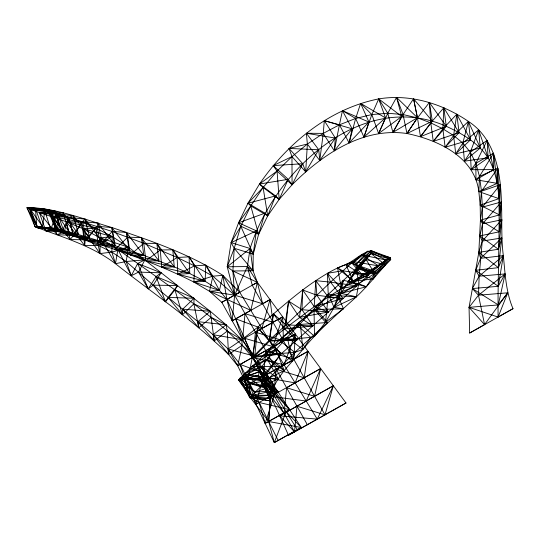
<?xml version="1.0" encoding="UTF-8"?>
<svg xmlns="http://www.w3.org/2000/svg" width="540" height="540" viewBox="0 0 540 540"><rect width="100%" height="100%" fill="white"/><g stroke="black" fill="none" stroke-linecap="round" stroke-linejoin="round"><path stroke-width="0.81" d="M241.718 339.653L213.097 334.712L214.259 340.929L197.87 321.644L210.256 311.276L182.669 309.191L182.493 314.8L168.203 297.432L177.653 285.512L156.155 276.541L165.456 301.806L168.203 297.432L194.056 298.249L182.669 309.191L198.767 327.767L197.87 321.644L226.152 324.83L213.097 334.712L228.555 354.544L227.313 331.047L214.259 340.929L211.154 317.399L198.767 327.767L193.88 303.865L182.493 314.8L174.906 289.885L177.653 285.512L153.185 285.161L148.223 288.873L137.693 263.479L144.916 259.841L126.164 261.509L115.479 263.696L117.922 249.433L144.916 259.841L138.544 272.093L148.223 288.873L156.155 276.541L161.116 272.822L138.544 272.093L131.321 275.738L126.164 261.509L128.608 247.246L117.922 249.433L131.321 275.738L137.693 263.479L161.116 272.822L153.185 285.161L165.456 301.806L174.906 289.885L194.056 298.249L193.88 303.865L210.256 311.276L211.154 317.399L226.152 324.83L227.313 331.047L242.21 345.256L237.708 365.776L252.288 357.568L269.069 340.396L285.957 324.884L330.521 282.15L353.174 261.562L361.699 254.9L378.614 265.882L353.045 281.09L337.588 267.908L342.684 270.783L356.643 285.863L341.381 288.374L337.588 267.908L353.174 261.562L368.631 274.752L353.045 281.09L345.944 264.553L352.161 263.365L367.868 251.174L390.433 257.756L386.073 260.01L378.614 265.882L328.381 312.012L280.922 354.065L254.725 356.238L228.069 348.935L237.708 365.776L240.145 364.446L254.725 356.238L269.487 341.125L284.445 328.907L314.226 306.72L328.313 297L353.045 281.09L362.86 275.542L370.366 272.207L375.104 271.512L390.71 259.396L370.946 253.469L353.923 273.436L348.185 281.887L373.336 278.876L376.36 273.699L390.71 259.396L371.216 250.688L370.946 253.469L366.053 259.531L328.354 294.273L314.024 309.17L279.227 340.187L238.43 379.957L243.763 377.555L250.054 397.197L259.153 402.482L265.154 423.407L286.112 411.608L301.246 427.518L274.3 442.611L268.663 421.497L270.27 400.862C271.822 379.735 290.257 364.736 302.832 349.441C318.688 329.893 337.831 313.686 356.38 296.831C368.719 285.188 379.006 271.634 390.71 259.396L390.433 257.756L371.216 250.688C361.76 252.47 354.611 260.618 345.944 264.553C335.111 268.346 325.31 274.435 315.731 280.658C284.837 301.279 259.504 329.076 228.069 348.935L228.555 354.544L237.708 365.776L274.3 442.611L301.246 427.518L254.725 356.238L241.718 339.653L226.152 324.83L210.256 311.276L128.608 247.246L112.192 236.52L96.221 228.292L81.513 222.095L47.547 209.56L29.079 207.522L27 207.765L35.073 226.732C62.613 237.242 91.638 245.518 115.479 263.696C153.34 293.74 193.975 320.571 228.555 354.544L242.21 345.256L241.718 339.653L227.313 331.047L211.154 317.399L193.88 303.865L174.906 289.885L117.922 249.433L100.298 237.931L82.688 228.602L66.46 221.792L30.429 209.48L27 207.765L38.104 228.231L57.996 229.669L73.568 235.427L98.253 245.335L111.868 252.14L126.164 261.509L153.185 285.161L197.87 321.644L213.097 334.712L228.069 348.935L240.145 364.446L278.168 440.512M270.27 400.862L261.225 379.877L240.638 379.235L250.283 397.231L270.81 395.138L258.505 375.489L238.43 379.957L255.211 392.067L274.415 385.715L259.207 371.797L238.43 379.957L251.971 395.469L272.045 391.007L258.505 375.489L238.781 380.16L250.283 397.231L270.324 398.358L259.301 378.061L258.505 375.489L259.207 371.797L261.92 366.518L267.287 359.154L287.26 337.257L314.024 309.17L316.042 309.488L327.564 322.522L294.8 352.37L249.73 397.724L250.054 397.197L270.27 400.862L270.986 386.552L266.355 374.058L242.21 345.256L254.725 356.238L252.288 357.568L246.854 384.986L249.649 383.461L263.986 381.22L277.985 391.878L256 404.197L249.649 383.461L243.763 377.555L261.225 379.877L263.986 381.22L270.27 400.862L249.73 397.724L240.638 379.235L259.301 378.061L261.225 379.877L270.324 398.358L249.73 397.724L243.763 377.555L263.986 381.22M255.413 332.174L283.426 340.794L282.683 316.825L273.038 322.279L245.025 313.666L242.582 339.35L282.683 316.825L272.95 346.626L252.97 357.865L255.413 332.174L273.038 322.279L270.014 299.585L232.193 320.834L226.894 299.423L219.47 290.446L205.146 281.279L189.776 273.611L174.265 266.915L143.863 255.42L115.25 245.794L78.516 234.542L56.936 228.602L35.073 226.732L29.079 207.522C57.753 208.562 84.638 219.503 111.834 227.509C149.965 240.449 188.676 253.503 222.804 275.332L226.894 299.423L288.488 435.247L294.529 431.919L296.973 406.235L324.986 414.848L333.342 385.769L284.141 413.404L270.891 396.441L273.753 394.889L262.089 377.035L263.365 376.38L265.801 350.69L293.814 359.309L295.346 334.058L252.97 357.865L244.492 338.229L242.582 339.35L235.697 318.823L250.803 310.372L257.351 282.353L253.031 270.749L250.121 248.501C273.854 171.99 361.469 88.641 446.29 126.313C462.213 133.657 478.217 142.81 488.065 157.815C495.308 170.208 497.914 184.478 498.933 198.626C499.669 238.1 497.698 277.587 498.096 317.081L469.051 307.341L478.825 252.369L480.418 220.097L480.182 205.18L478.852 191.592L479.48 176.431L475.855 163.31L470.306 152.206L462.841 143.066L453.607 135.486L442.874 128.844L430.792 122.85L417.474 117.916L403.076 114.547L387.761 113.258L371.837 114.547L355.664 118.469L339.417 124.814L323.264 133.394L307.375 144.045L291.971 156.593L277.054 171.072L263.095 187.495L247.988 203.229L238.592 222.763L231.127 242.636L227.225 266.787L234.63 295.151L307.361 424.751L346.012 403.002L257.351 282.353L247.361 266.544L250.121 248.501L231.127 242.636L240.806 226.247L250.763 205.888L263.095 187.495L259.49 184.039C287.557 143.127 329.144 108.722 378.715 98.894C410.204 93.717 442.409 103.66 468.403 121.412C495.126 138.706 500.648 172.517 501.41 201.94C502.268 219.847 500.971 237.816 503.334 255.636C505.177 273.53 505.845 291.89 513 308.664L498.096 317.081L507.728 292.808L478.481 295.218L469.051 307.341L469.665 333.038L513 308.664M297.385 429.624L252.288 357.568L257.634 327.456L280.922 354.065L263.56 375.584L277.985 391.878L274.833 393.593L265.154 423.407L268.663 421.497L270.986 386.552L249.649 383.461L250.054 397.197L268.663 421.497L301.246 427.518M273.753 394.889L276.19 369.205L308.016 351.297L304.202 377.825L286.585 387.72L284.141 413.404L279.686 415.84L294.529 431.919L307.361 424.751M254.725 356.238L257.634 327.456L280.922 354.065L266.355 374.058L246.854 384.986L240.145 364.446L266.355 374.058L263.56 375.584L256 404.197L259.153 402.482L289.615 409.698L268.663 421.497M340.99 293.375L343.291 280.3L358.682 283.757L366.336 286.754L374.652 273.443L385.465 264.965L370.946 253.469L356.596 267.773L353.923 273.436L373.336 278.876L374.652 273.443L366.053 259.531L353.923 273.436L376.36 273.699L385.465 264.965L366.053 259.531L348.185 281.887L366.336 286.754L340.99 293.375L334.031 307.375L325.546 322.204L314.516 336.38L310.804 337.385L279.227 340.187L294.8 352.37L302.832 349.441L310.804 337.385L296.609 324.675C320.099 303.885 348.766 290.743 374.652 273.443L356.495 268.582L340.99 293.375L356.38 296.831L358.682 283.757L356.495 268.582M286.585 387.72L314.597 396.34L320.679 368.53L295.097 382.874L262.089 377.035L284.026 364.75L295.346 334.058L283.426 340.794M274.3 442.611L286.112 411.608L289.615 409.698L270.986 386.552M317.25 419.128L333.342 385.769L279.686 415.84L317.25 419.128L239.726 292.248L222.804 275.332L212.868 276.183L193.914 282.096C159.584 264.62 123.113 251.836 86.495 240.104C69.491 235.433 52.603 228.71 35.073 226.732L56.936 228.602L49.275 209.54L35.485 208.616L29.079 207.522L36.74 226.584L61.601 229.763L54.763 210.722L35.485 208.616L36.74 226.584L56.936 228.602L47.547 209.56L27 207.765L50.315 210.917L57.996 229.669L45.846 230.938L30.429 209.48L50.315 210.917L55.62 228.528L57.996 229.669L57.632 213.536L30.429 209.48L38.104 228.231L55.62 228.528L47.547 209.56L49.275 209.54L61.601 229.763L42.323 227.657L35.485 208.616L68.877 217.397L112.158 231.498L143.809 243.304L177.147 257.459L194.535 265.896L212.868 276.183L234.63 295.151L262.649 303.764L270.014 299.585L261.873 328.502L235.697 318.823L232.193 320.834L234.63 295.151L232.895 270.992L234.232 248.292L240.806 226.247L238.592 222.763L250.763 205.888L247.988 203.229L259.49 184.039L277.054 171.072L292.066 184.795C321.962 154.825 362.509 126.988 406.951 133.515C437.603 139.806 474.491 156.634 478.852 191.592L498.933 198.626L500.222 184.673L481.478 191.234L478.852 191.592L497.205 183.337L497.839 168.176L479.48 176.431L475.963 179.786L497.205 183.337L493.587 153.131L475.855 163.31L471.211 169.695L493.695 169.601L493.587 153.131L479.48 176.431L481.478 191.234L482.369 207.131L482.544 223.803L482.261 241.076L479.169 276.183L478.481 295.218L484.569 324.614L469.665 333.038M324.986 414.848L252.254 285.248L257.351 282.353L232.895 270.992L253.031 270.749L253.226 254.158L258.613 234.333L256.399 230.85L231.127 242.636L234.232 248.292L227.225 266.787L232.895 270.992L239.726 292.248L221.805 302.319L209.534 291.303L193.914 282.096L194.535 265.896L189.101 256.865L177.147 257.459L161.744 267.178L160.265 250.027L156.857 243.405L143.809 243.304L130.289 254.941L127.764 237.148L126.299 232.342L112.158 231.498L100.481 244.6L129.269 250.398L126.299 232.342L143.863 255.42L130.289 254.941L158.909 260.901L156.857 243.405L174.265 266.915L161.744 267.178L189.776 273.611L189.101 256.865L205.146 281.279L193.914 282.096L219.47 290.446L222.804 275.332L234.63 295.151L257.351 282.353L262.649 303.764M293.814 359.309L308.016 351.297L295.097 382.874L270.891 396.441L306.173 400.997L320.679 368.53L304.202 377.825L276.19 369.205L263.365 376.38L253.294 357.629L284.026 364.75M239.726 292.248L221.805 302.319L294.529 431.919M288.488 435.247L346.012 403.002M252.288 357.568L280.922 354.065M244.492 338.229L272.95 346.626M249.649 383.461L277.985 391.878M250.803 310.372L209.534 291.303L212.868 276.183L205.767 265.079L194.535 265.896L177.822 274.205L177.147 257.459L172.793 249.763L160.265 250.027L145.861 260.793L143.809 243.304L141.338 237.627L127.764 237.148L115.121 249.548L143.863 255.42L141.338 237.627L158.909 260.901L145.861 260.793L174.265 266.915L172.793 249.763L189.776 273.611L177.822 274.205L205.146 281.279L205.767 265.079L219.47 290.446L209.534 291.303L234.63 295.151L247.361 266.544L253.031 270.749L234.232 248.292L253.226 254.158L256.399 230.85L238.592 222.763L264.951 213.172L267.719 215.831L258.613 234.333L240.806 226.247L253.226 254.158L250.121 248.501L227.225 266.787L247.361 266.544L252.254 285.248M274.833 393.593L289.615 409.698M100.298 237.931L99.974 253.557L111.868 252.14L128.608 247.246L100.298 237.931L115.479 263.696L111.868 252.14L112.192 236.52L82.688 228.602L84.719 245.646L98.253 245.335L112.192 236.52L100.298 237.931M500.222 184.673L499.46 214.9L480.418 220.097L482.544 223.803L479.878 235.906L482.261 241.076L478.825 252.369L480.634 258.302L475.713 270.304L479.169 276.183L472.345 288.556L478.481 295.218L505.096 273.935L498.299 304.931L469.051 307.341L484.569 324.614L507.728 292.808L498.299 304.931L472.345 288.556L498.272 286.308L505.096 273.935L479.169 276.183L503.334 255.636L498.272 286.308L475.713 270.304L498.413 267.638L503.334 255.636L480.634 258.302L501.822 237.958L498.413 267.638L478.825 252.369L498.386 249.244L501.822 237.958L482.261 241.076L501.849 219.733L498.386 249.244L479.878 235.906L499.183 231.829L501.849 219.733L482.544 223.803L501.41 201.94L499.183 231.829L480.418 220.097L482.369 207.131L500.222 184.673M302.738 289.966L301.982 309.67L312.883 325.951L284.445 328.907L273.436 313.787L269.069 340.396L296.959 340.004L285.957 324.884L273.436 313.787L269.487 341.125L296.959 340.004L284.445 328.907L288.583 301.111L301.982 309.67L328.381 312.012L316.892 295.265L315.731 280.658L330.521 282.15L356.643 285.863L328.313 297L315.731 280.658L314.226 306.72L328.381 312.012L299.484 317.392L288.583 301.111L285.957 324.884L312.883 325.951L299.484 317.392L302.738 289.966L316.892 295.265L343.096 298.492L330.521 282.15L327.422 273.294L342.684 270.783L368.631 274.752L341.381 288.374L327.422 273.294L328.313 297L343.096 298.492L314.226 306.72L302.738 289.966M443.819 107.777L442.874 128.844L445.129 147.265L470.522 139.786L468.403 121.412L453.607 135.486L445.129 147.265L459.074 132.644L456.82 114.224L442.874 128.844L433.262 141.386L430.792 122.85L429.368 102.438L417.474 117.916L406.951 133.515L403.076 114.547L396.549 97.389L387.761 113.258L378.614 133.542L371.837 114.547L360.632 103.397L355.664 118.469L349.11 142.938L339.417 124.814L342.454 110.68L368.914 122.047L363.947 137.126L355.664 118.469L342.454 110.68L352.141 128.81L349.11 142.938L368.914 122.047L360.632 103.397L385.493 117.889L378.614 133.542L401.72 116.485L396.549 97.389L417.433 117.74L406.951 133.515L432.358 121.183L429.368 102.438L446.29 126.313L433.262 141.386L459.074 132.644L443.819 107.777L430.792 122.85L420.471 136.661L417.474 117.916L413.552 98.773L403.076 114.547L392.931 132.361L387.761 113.258L378.715 98.894L371.837 114.547L363.947 137.126L385.493 117.889L378.715 98.894L401.72 116.485L392.931 132.361L417.433 117.74L413.552 98.773L432.358 121.183L420.471 136.661L446.29 126.313L443.819 107.777M307.375 144.045L305.694 171.882L291.971 156.593L289.028 148.439L307.375 144.045L319.748 160.549L335.34 138.071L324.304 120.65L339.417 124.814L334.3 150.815L323.264 133.394L324.304 120.65L352.141 128.81L334.3 150.815L335.34 138.071L306.382 133.258L307.375 144.045M85.219 239.834L84.719 245.646L66.46 221.792L81.513 222.095L85.219 239.834L70.166 239.531L51.82 216.533L68.425 217.262L73.568 235.427L70.166 239.531L66.46 221.792L96.221 228.292L98.253 245.335L99.974 253.557L82.688 228.602L96.221 228.292L85.219 239.834M481.478 191.234L480.182 205.18L482.369 207.131L501.41 201.94L499.46 214.9L480.182 205.18L498.933 198.626L497.839 168.176L481.478 191.234M328.354 294.273L325.546 322.204L327.564 322.522L296.609 324.675L300.321 323.669L314.516 336.38L314.024 309.17L325.546 322.204L343.474 308.792L337.797 295.691L343.291 280.3L334.031 307.375L343.474 308.792L316.042 309.488L328.354 294.273L337.797 295.691L356.38 296.831L334.031 307.375L328.354 294.273M323.264 133.394L319.748 160.549L318.755 149.762L306.382 133.258L323.264 133.394M44.834 210.769L42.323 227.657L68.999 231.809L63.045 212.848L44.834 210.769L50.794 229.73L78.516 234.542L73.352 215.703L56.167 213.752L50.794 229.73L68.999 231.809L54.763 210.722L44.834 210.769M456.82 114.224L453.607 135.486L455.726 153.866L480.283 147.987L478.656 129.877L462.841 143.066L455.726 153.866L470.522 139.786L456.82 114.224M468.403 121.412L462.841 143.066L464.468 161.17L488.065 157.815L487.168 140.326L470.306 152.206L464.468 161.17L480.283 147.987L468.403 121.412M294.8 352.37L292.39 360.929L280.415 366.424L251.856 366.505L275.819 349.346L292.39 360.929L287.26 337.257L279.227 340.187L300.321 323.669L302.832 349.441L287.26 337.257L263.844 354.841L280.415 366.424L284.256 370.717L268.819 378.068L244.154 374.004L267.287 359.154L284.256 370.717L275.819 349.346L263.844 354.841L294.8 352.37M68.425 217.262L64.139 232.011L56.956 234.698L39.332 212.463L57.632 213.536L64.139 232.011L45.846 230.938L39.332 212.463L68.425 217.262M264.951 213.172L258.613 234.333L250.763 205.888L267.719 215.831L279.194 199.375L292.066 184.795L302.751 163.728L289.028 148.439L318.755 149.762L305.694 171.882L302.751 163.728L273.193 165.598L277.054 171.072L279.194 199.375L263.095 187.495L267.719 215.831L275.582 195.912L259.49 184.039L288.205 179.321L292.066 184.795L291.971 156.593L273.193 165.598L288.205 179.321L279.194 199.375L275.582 195.912L247.988 203.229L264.951 213.172M98.057 223.101L97.065 226.314L86.495 240.104L115.25 245.794L111.834 227.509L97.065 226.314L100.481 244.6L115.25 245.794L98.057 223.101L82.586 221.609L73.359 236.081L101.966 241.603L98.057 223.101M478.656 129.877L470.306 152.206L471.211 169.695L488.065 157.815L478.656 129.877M487.168 140.326L475.855 163.31L475.963 179.786L493.695 169.601L487.168 140.326M68.877 217.397L61.331 232.591L89.627 237.836L85.145 219.152L68.877 217.397L73.359 236.081L89.627 237.836L73.352 215.703L68.877 217.397M81.513 222.095L73.568 235.427L56.956 234.698L51.82 216.533L81.513 222.095M371.216 250.688L356.596 267.773L376.36 273.699L375.104 271.512L352.161 263.365L361.699 254.9L386.073 260.01L370.366 272.207L352.161 263.365L362.86 275.542L378.614 265.882L353.174 261.562L345.944 264.553L362.86 275.542L386.073 260.01L367.868 251.174L355.88 264.445L356.596 267.773L375.104 271.512L390.433 257.756L370.366 272.207L355.88 264.445L371.216 250.688M85.145 219.152L82.586 221.609L86.495 240.104L101.966 241.603L85.145 219.152M261.92 366.518L240.003 378.142L255.211 392.067L272.045 391.007L259.207 371.797L240.003 378.142L260.584 386.485L274.415 385.715L261.92 366.518L244.154 374.004L260.584 386.485L278.35 379.006L267.287 359.154L251.856 366.505L268.819 378.068L278.35 379.006L261.92 366.518M63.045 212.848L56.167 213.752L61.331 232.591L78.516 234.542L63.045 212.848M259.301 378.061L238.781 380.16L251.971 395.469L270.81 395.138L259.301 378.061M129.269 250.398L115.121 249.548L111.834 227.509L129.269 250.398"/></g></svg>
